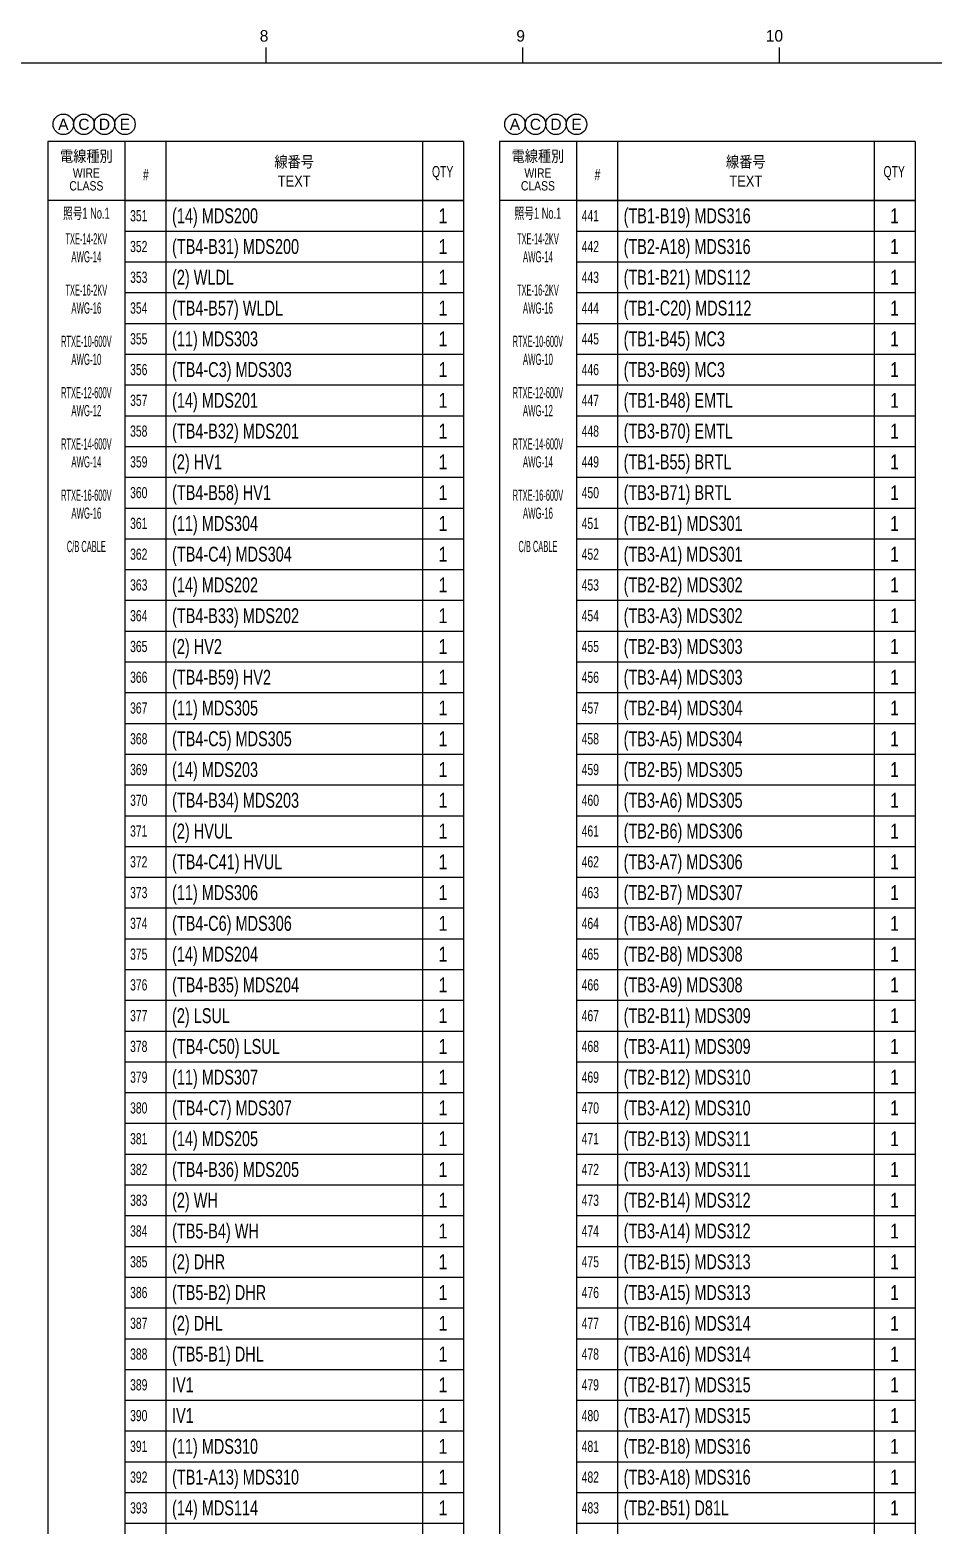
# Model space of a CAD drawing. Header units: millimetres. Extents: x 10 to 832, y 7 to 590.
# Drawn here: x 389.5 to 565.5, y 298.8 to 590.4 of the extents above; entities that cross this region are included whole.
import ezdxf
from ezdxf.enums import TextEntityAlignment as Align

# ---------------------------------------------------------------- set-up
doc = ezdxf.new("R2010")
doc.units = ezdxf.units.MM
for name, color, linetype in [('GR1_01', 7, 'Continuous'), ('GR1_02', 7, 'Continuous'), ('GR1_03', 7, 'Continuous'), ('QTY', 7, 'Continuous'), ('図面枠B6M', 7, 'Continuous'), ('訂正記号', 7, 'Continuous')]:
    doc.layers.add(name, color=color, linetype=linetype)
doc.styles.add('HG丸ｺﾞｼｯｸM-PRO', font='')
doc.styles.get('HG丸ｺﾞｼｯｸM-PRO').set_extended_font_data('HG丸ｺﾞｼｯｸM-PRO')

# ---------------------------------------------------------------- blocks, each defined once
blk = doc.blocks.new('BLKF023')
at = {"layer": '図面枠B6M', "color": 4, "linetype": 'Continuous', "lineweight": 13}
for p, q in [((435.5, 587), (435.5, 584)), ((485.5, 587), (485.5, 584)), ((535.5, 587), (535.5, 584))]:
    blk.add_line(p, q, dxfattribs=at)
at = {"layer": '図面枠B6M', "color": 2, "linetype": 'Continuous', "lineweight": 25}
blk.add_line((35.5, 584), (831.5, 584), dxfattribs=at)
at = {"layer": '図面枠B6M', "color": 4, "linetype": 'Continuous', "lineweight": 13, "style": 'HG丸ｺﾞｼｯｸM-PRO', "width": 1.003994}
for s, height, p in [('8', 2.25, (434.29, 587.45)), ('9', 2.25, (484.29, 587.45)), ('10', 2.255, (532.9, 587.45))]:
    blk.add_text(s, height=height, dxfattribs=at).set_placement(p, align=Align.BOTTOM_LEFT)
blk = doc.blocks.new('BLKF039')
at = {"layer": 'GR1_01', "color": 3, "linetype": 'Continuous', "lineweight": 13}
for p, q in [((393, 568.67), (393, 557.17)), ((393, 568.67), (393, 17.17)), ((474, 568.67), (393, 568.67)), ((408, 568.67), (408, 557.17)), ((416, 568.67), (416, 17.17)), ((466, 568.67), (466, 17.17)), ((474, 568.67), (474, 17.17)), ((474, 557.17), (393, 557.17)), ((408, 557.17), (408, 17.17)), ((408, 557.17), (474, 557.17)), ((408, 551.17), (474, 551.17)), ((408, 545.17), (474, 545.17)), ((408, 539.17), (474, 539.17)), ((408, 533.17), (474, 533.17)), ((408, 527.17), (474, 527.17)), ((408, 521.17), (474, 521.17)), ((408, 515.17), (474, 515.17)), ((408, 509.17), (474, 509.17)), ((408, 503.17), (474, 503.17)), ((408, 497.17), (474, 497.17)), ((408, 491.17), (474, 491.17)), ((408, 485.17), (474, 485.17)), ((408, 479.17), (474, 479.17)), ((408, 473.17), (474, 473.17)), ((408, 467.17), (474, 467.17)), ((408, 461.17), (474, 461.17)), ((408, 455.17), (474, 455.17)), ((408, 449.17), (474, 449.17)), ((408, 443.17), (474, 443.17)), ((408, 437.17), (474, 437.17)), ((408, 431.17), (474, 431.17)), ((408, 425.17), (474, 425.17)), ((408, 419.17), (474, 419.17)), ((408, 413.17), (474, 413.17)), ((408, 407.17), (474, 407.17)), ((408, 401.17), (474, 401.17)), ((408, 395.17), (474, 395.17)), ((408, 389.17), (474, 389.17)), ((408, 383.17), (474, 383.17)), ((408, 377.17), (474, 377.17)), ((408, 371.17), (474, 371.17)), ((408, 365.17), (474, 365.17)), ((408, 359.17), (474, 359.17)), ((408, 353.17), (474, 353.17)), ((408, 347.17), (474, 347.17)), ((408, 341.17), (474, 341.17)), ((408, 335.17), (474, 335.17)), ((408, 329.17), (474, 329.17)), ((408, 323.17), (474, 323.17)), ((408, 317.17), (474, 317.17)), ((408, 311.17), (474, 311.17)), ((408, 305.17), (474, 305.17)), ((408, 299.17), (474, 299.17))]:
    blk.add_line(p, q, dxfattribs=at)
at = {"layer": 'GR1_01', "color": 3, "linetype": 'Continuous', "lineweight": 13, "style": 'HG丸ｺﾞｼｯｸM-PRO'}
for s, height, width, p in [('電線種別', 2.182, 0.863284, (400.5, 565.8)), ('線番号', 2.182, 0.863284, (441, 564.7)), ('#', 2.18, 0.693196, (412.1, 562.18)), ('QTY', 2.182, 0.692704, (469.93, 562.78)), ('TEXT', 2.182, 0.863438, (441, 560.92))]:
    blk.add_text(s, height=height, dxfattribs=dict(at, width=width)).set_placement(p, align=Align.MIDDLE_CENTER)
for s, width, p in [('WIRE', 0.829808, (400.5, 561.05)), ('CLASS', 0.831675, (400.5, 558.55))]:
    blk.add_text(s, height=1.818, dxfattribs=dict(at, width=width)).set_placement(p, align=Align.BOTTOM_CENTER)
blk = doc.blocks.new('BLKF040')
at = {"layer": 'GR1_01', "color": 3, "linetype": 'Continuous', "lineweight": 13}
for p, q in [((481, 568.67), (481, 557.17)), ((481, 568.67), (481, 17.17)), ((562, 568.67), (481, 568.67)), ((496, 568.67), (496, 557.17)), ((504, 568.67), (504, 17.17)), ((554, 568.67), (554, 17.17)), ((562, 568.67), (562, 17.17)), ((562, 557.17), (481, 557.17)), ((496, 557.17), (496, 17.17)), ((496, 557.17), (562, 557.17)), ((496, 551.17), (562, 551.17)), ((496, 545.17), (562, 545.17)), ((496, 539.17), (562, 539.17)), ((496, 533.17), (562, 533.17)), ((496, 527.17), (562, 527.17)), ((496, 521.17), (562, 521.17)), ((496, 515.17), (562, 515.17)), ((496, 509.17), (562, 509.17)), ((496, 503.17), (562, 503.17)), ((496, 497.17), (562, 497.17)), ((496, 491.17), (562, 491.17)), ((496, 485.17), (562, 485.17)), ((496, 479.17), (562, 479.17)), ((496, 473.17), (562, 473.17)), ((496, 467.17), (562, 467.17)), ((496, 461.17), (562, 461.17)), ((496, 455.17), (562, 455.17)), ((496, 449.17), (562, 449.17)), ((496, 443.17), (562, 443.17)), ((496, 437.17), (562, 437.17)), ((496, 431.17), (562, 431.17)), ((496, 425.17), (562, 425.17)), ((496, 419.17), (562, 419.17)), ((496, 413.17), (562, 413.17)), ((496, 407.17), (562, 407.17)), ((496, 401.17), (562, 401.17)), ((496, 395.17), (562, 395.17)), ((496, 389.17), (562, 389.17)), ((496, 383.17), (562, 383.17)), ((496, 377.17), (562, 377.17)), ((496, 371.17), (562, 371.17)), ((496, 365.17), (562, 365.17)), ((496, 359.17), (562, 359.17)), ((496, 353.17), (562, 353.17)), ((496, 347.17), (562, 347.17)), ((496, 341.17), (562, 341.17)), ((496, 335.17), (562, 335.17)), ((496, 329.17), (562, 329.17)), ((496, 323.17), (562, 323.17)), ((496, 317.17), (562, 317.17)), ((496, 311.17), (562, 311.17)), ((496, 305.17), (562, 305.17)), ((496, 299.17), (562, 299.17))]:
    blk.add_line(p, q, dxfattribs=at)
at = {"layer": 'GR1_01', "color": 3, "linetype": 'Continuous', "lineweight": 13, "style": 'HG丸ｺﾞｼｯｸM-PRO'}
for s, height, width, p in [('電線種別', 2.182, 0.863284, (488.5, 565.8)), ('線番号', 2.182, 0.863284, (529, 564.7)), ('#', 2.18, 0.693196, (500.1, 562.18)), ('QTY', 2.182, 0.692704, (557.93, 562.78)), ('TEXT', 2.182, 0.863438, (529, 560.92))]:
    blk.add_text(s, height=height, dxfattribs=dict(at, width=width)).set_placement(p, align=Align.MIDDLE_CENTER)
for s, width, p in [('WIRE', 0.829808, (488.5, 561.05)), ('CLASS', 0.831675, (488.5, 558.55))]:
    blk.add_text(s, height=1.818, dxfattribs=dict(at, width=width)).set_placement(p, align=Align.BOTTOM_CENTER)
blk = doc.blocks.new('BLKF046')
at = {"layer": '訂正記号', "color": 4, "linetype": 'Continuous', "lineweight": 13}
blk.add_circle((396.02, 572), 2, dxfattribs=at)
at = {"layer": '訂正記号', "color": 4, "linetype": 'Continuous', "lineweight": 13, "style": 'HG丸ｺﾞｼｯｸM-PRO', "width": 1.042301}
blk.add_text('A', height=2.18, dxfattribs=at).set_placement((396.02, 572), align=Align.MIDDLE_CENTER)
blk = doc.blocks.new('BLKF047')
at = {"layer": '訂正記号', "color": 4, "linetype": 'Continuous', "lineweight": 13}
blk.add_circle((484.02, 572), 2, dxfattribs=at)
at = {"layer": '訂正記号', "color": 4, "linetype": 'Continuous', "lineweight": 13, "style": 'HG丸ｺﾞｼｯｸM-PRO', "width": 1.042301}
blk.add_text('A', height=2.18, dxfattribs=at).set_placement((484.02, 572), align=Align.MIDDLE_CENTER)
blk = doc.blocks.new('BLKF058')
at = {"layer": '訂正記号', "color": 4, "linetype": 'Continuous', "lineweight": 13}
blk.add_circle((400.02, 572), 2, dxfattribs=at)
at = {"layer": '訂正記号', "color": 4, "linetype": 'Continuous', "lineweight": 13, "style": 'HG丸ｺﾞｼｯｸM-PRO', "width": 1.042931}
blk.add_text('C', height=2.18, dxfattribs=at).set_placement((400.02, 572), align=Align.MIDDLE_CENTER)
blk = doc.blocks.new('BLKF059')
at = {"layer": '訂正記号', "color": 4, "linetype": 'Continuous', "lineweight": 13}
blk.add_circle((488.02, 572), 2, dxfattribs=at)
at = {"layer": '訂正記号', "color": 4, "linetype": 'Continuous', "lineweight": 13, "style": 'HG丸ｺﾞｼｯｸM-PRO', "width": 1.042931}
blk.add_text('C', height=2.18, dxfattribs=at).set_placement((488.02, 572), align=Align.MIDDLE_CENTER)
blk = doc.blocks.new('BLKF066')
at = {"layer": '訂正記号', "color": 4, "linetype": 'Continuous', "lineweight": 13}
blk.add_circle((492.02, 572), 2, dxfattribs=at)
at = {"layer": '訂正記号', "color": 4, "linetype": 'Continuous', "lineweight": 13, "style": 'HG丸ｺﾞｼｯｸM-PRO', "width": 1.042833}
blk.add_text('D', height=2.18, dxfattribs=at).set_placement((492.02, 572), align=Align.MIDDLE_CENTER)
blk = doc.blocks.new('BLKF067')
at = {"layer": '訂正記号', "color": 4, "linetype": 'Continuous', "lineweight": 13}
blk.add_circle((404.02, 572), 2, dxfattribs=at)
at = {"layer": '訂正記号', "color": 4, "linetype": 'Continuous', "lineweight": 13, "style": 'HG丸ｺﾞｼｯｸM-PRO', "width": 1.042833}
blk.add_text('D', height=2.18, dxfattribs=at).set_placement((404.02, 572), align=Align.MIDDLE_CENTER)
blk = doc.blocks.new('BLKF089')
at = {"layer": '訂正記号', "color": 4, "linetype": 'Continuous', "lineweight": 13}
blk.add_circle((408.02, 572), 2, dxfattribs=at)
at = {"layer": '訂正記号', "color": 4, "linetype": 'Continuous', "lineweight": 13, "style": 'HG丸ｺﾞｼｯｸM-PRO', "width": 1.04259}
blk.add_text('E', height=2.18, dxfattribs=at).set_placement((408.02, 572), align=Align.MIDDLE_CENTER)
blk = doc.blocks.new('BLKF090')
at = {"layer": '訂正記号', "color": 4, "linetype": 'Continuous', "lineweight": 13}
blk.add_circle((496.02, 572), 2, dxfattribs=at)
at = {"layer": '訂正記号', "color": 4, "linetype": 'Continuous', "lineweight": 13, "style": 'HG丸ｺﾞｼｯｸM-PRO', "width": 1.04259}
blk.add_text('E', height=2.18, dxfattribs=at).set_placement((496.02, 572), align=Align.MIDDLE_CENTER)

msp = doc.modelspace()

# ---------------------------------------------------------------- block references
at = {"layer": 'GR1_01', "color": 3, "linetype": 'Continuous', "lineweight": 13}
for name in ['BLKF039', 'BLKF040']:
    msp.add_blockref(name, (0, 0), dxfattribs=at)
at = {"layer": '図面枠B6M', "color": 4, "linetype": 'Continuous', "lineweight": 13}
msp.add_blockref('BLKF023', (0, 0), dxfattribs=at)
at = {"layer": '訂正記号', "color": 4, "linetype": 'Continuous', "lineweight": 13}
for name in ['BLKF046', 'BLKF058', 'BLKF067', 'BLKF089', 'BLKF047', 'BLKF059', 'BLKF066', 'BLKF090']:
    msp.add_blockref(name, (0, 0), dxfattribs=at)

# ---------------------------------------------------------------- texts
at = {"layer": 'GR1_02', "color": 3, "linetype": 'Continuous', "lineweight": 35, "style": 'HG丸ｺﾞｼｯｸM-PRO'}
for s, height, width, p in [('照号1 No.1', 2.182, 0.618598, (400.5, 554.67)), ('照号1 No.1', 2.182, 0.618598, (488.5, 554.67)), ('TXE-14-2KV', 2.182, 0.415658, (400.5, 549.67)), ('TXE-14-2KV', 2.182, 0.415658, (488.5, 549.67)), ('AWG-14', 2.182, 0.522521, (400.5, 546.17)), ('AWG-14', 2.182, 0.522521, (488.5, 546.17)), ('TXE-16-2KV', 2.182, 0.415658, (400.5, 539.67)), ('TXE-16-2KV', 2.182, 0.415658, (488.5, 539.67)), ('AWG-16', 2.182, 0.522521, (400.5, 536.17)), ('AWG-16', 2.182, 0.522521, (488.5, 536.17)), ('RTXE-10-600V', 2.1818, 0.41606, (400.5, 529.67)), ('RTXE-10-600V', 2.1818, 0.41606, (488.5, 529.67)), ('AWG-10', 2.182, 0.522521, (400.5, 526.17)), ('AWG-10', 2.182, 0.522521, (488.5, 526.17)), ('RTXE-12-600V', 2.1818, 0.41606, (400.5, 519.67)), ('RTXE-12-600V', 2.1818, 0.41606, (488.5, 519.67)), ('AWG-12', 2.182, 0.522521, (400.5, 516.17)), ('AWG-12', 2.182, 0.522521, (488.5, 516.17)), ('RTXE-14-600V', 2.1818, 0.41606, (400.5, 509.67)), ('RTXE-14-600V', 2.1818, 0.41606, (488.5, 509.67)), ('AWG-14', 2.182, 0.522521, (400.5, 506.17)), ('AWG-14', 2.182, 0.522521, (488.5, 506.17)), ('RTXE-16-600V', 2.1818, 0.41606, (400.5, 499.67)), ('RTXE-16-600V', 2.1818, 0.41606, (488.5, 499.67)), ('AWG-16', 2.182, 0.522521, (400.5, 496.17)), ('AWG-16', 2.182, 0.522521, (488.5, 496.17)), ('C/B CABLE', 2.182, 0.416781, (400.5, 489.67)), ('C/B CABLE', 2.182, 0.416781, (488.5, 489.67))]:
    msp.add_text(s, height=height, dxfattribs=dict(at, width=width)).set_placement(p, align=Align.MIDDLE_CENTER)
at = {"layer": 'GR1_02', "color": 3, "linetype": 'Continuous', "lineweight": 9, "style": 'HG丸ｺﾞｼｯｸM-PRO', "width": 0.784542}
for p in [(470, 554.17), (558, 554.17), (470, 548.17), (558, 548.17), (470, 542.17), (558, 542.17), (470, 536.17), (558, 536.17), (470, 530.17), (558, 530.17), (470, 524.17), (558, 524.17), (470, 518.17), (558, 518.17), (470, 512.17), (558, 512.17), (470, 506.17), (558, 506.17), (470, 500.17), (558, 500.17), (470, 494.17), (558, 494.17), (470, 488.17), (558, 488.17), (470, 482.17), (558, 482.17), (470, 476.17), (558, 476.17), (470, 470.17), (558, 470.17), (470, 464.17), (558, 464.17), (470, 458.17), (558, 458.17), (470, 452.17), (558, 452.17), (470, 446.17), (558, 446.17), (470, 440.17), (558, 440.17), (470, 434.17), (558, 434.17), (470, 428.17), (558, 428.17), (470, 422.17), (558, 422.17), (470, 416.17), (558, 416.17), (470, 410.17), (558, 410.17), (470, 404.17), (558, 404.17), (470, 398.17), (558, 398.17), (470, 392.17), (558, 392.17), (470, 386.17), (558, 386.17), (470, 380.17), (558, 380.17), (470, 374.17), (558, 374.17), (470, 368.17), (558, 368.17), (470, 362.17), (558, 362.17), (470, 356.17), (558, 356.17), (470, 350.17), (558, 350.17), (470, 344.17), (558, 344.17), (470, 338.17), (558, 338.17), (470, 332.17), (558, 332.17), (470, 326.17), (558, 326.17), (470, 320.17), (558, 320.17), (470, 314.17), (558, 314.17), (470, 308.17), (558, 308.17), (470, 302.17), (558, 302.17)]:
    msp.add_text('1', height=2.91, dxfattribs=at).set_placement(p, align=Align.MIDDLE_CENTER)
at = {"layer": 'GR1_03', "color": 3, "linetype": 'Continuous', "lineweight": 9, "style": 'HG丸ｺﾞｼｯｸM-PRO', "width": 0.691275}
for s, p in [('351', (409.03, 554.17)), ('441', (497.03, 554.17)), ('352', (409.03, 548.17)), ('442', (497.03, 548.17)), ('353', (409.03, 542.17)), ('443', (497.03, 542.17)), ('354', (409.03, 536.17)), ('444', (497.03, 536.17)), ('355', (409.03, 530.17)), ('445', (497.03, 530.17)), ('356', (409.03, 524.17)), ('446', (497.03, 524.17)), ('357', (409.03, 518.17)), ('447', (497.03, 518.17)), ('358', (409.03, 512.17)), ('448', (497.03, 512.17)), ('359', (409.03, 506.17)), ('449', (497.03, 506.17)), ('360', (409.03, 500.17)), ('450', (497.03, 500.17)), ('361', (409.03, 494.17)), ('451', (497.03, 494.17)), ('362', (409.03, 488.17)), ('452', (497.03, 488.17)), ('363', (409.03, 482.17)), ('453', (497.03, 482.17)), ('364', (409.03, 476.17)), ('454', (497.03, 476.17)), ('365', (409.03, 470.17)), ('455', (497.03, 470.17)), ('366', (409.03, 464.17)), ('456', (497.03, 464.17)), ('367', (409.03, 458.17)), ('457', (497.03, 458.17)), ('368', (409.03, 452.17)), ('458', (497.03, 452.17)), ('369', (409.03, 446.17)), ('459', (497.03, 446.17)), ('370', (409.03, 440.17)), ('460', (497.03, 440.17)), ('371', (409.03, 434.17)), ('461', (497.03, 434.17)), ('372', (409.03, 428.17)), ('462', (497.03, 428.17)), ('373', (409.03, 422.17)), ('463', (497.03, 422.17)), ('374', (409.03, 416.17)), ('464', (497.03, 416.17)), ('375', (409.03, 410.17)), ('465', (497.03, 410.17)), ('376', (409.03, 404.17)), ('466', (497.03, 404.17)), ('377', (409.03, 398.17)), ('467', (497.03, 398.17)), ('378', (409.03, 392.17)), ('468', (497.03, 392.17)), ('379', (409.03, 386.17)), ('469', (497.03, 386.17)), ('380', (409.03, 380.17)), ('470', (497.03, 380.17)), ('381', (409.03, 374.17)), ('471', (497.03, 374.17)), ('382', (409.03, 368.17)), ('472', (497.03, 368.17)), ('383', (409.03, 362.17)), ('473', (497.03, 362.17)), ('384', (409.03, 356.17)), ('474', (497.03, 356.17)), ('385', (409.03, 350.17)), ('475', (497.03, 350.17)), ('386', (409.03, 344.17)), ('476', (497.03, 344.17)), ('387', (409.03, 338.17)), ('477', (497.03, 338.17)), ('388', (409.03, 332.17)), ('478', (497.03, 332.17)), ('389', (409.03, 326.17)), ('479', (497.03, 326.17)), ('390', (409.03, 320.17)), ('480', (497.03, 320.17)), ('391', (409.03, 314.17)), ('481', (497.03, 314.17)), ('392', (409.03, 308.17)), ('482', (497.03, 308.17)), ('393', (409.03, 302.17)), ('483', (497.03, 302.17))]:
    msp.add_text(s, height=2.182, dxfattribs=at).set_placement(p, align=Align.MIDDLE_LEFT)
at = {"layer": 'QTY', "color": 7, "linetype": 'Continuous', "lineweight": 35, "style": 'HG丸ｺﾞｼｯｸM-PRO'}
for s, height, width, p in [('(14) MDS200', 2.9091, 0.724357, (417.2, 554.17)), ('(TB1-B19) MDS316', 2.9091, 0.724741, (505.2, 554.17)), ('(TB4-B31) MDS200', 2.9091, 0.724741, (417.2, 548.17)), ('(TB2-A18) MDS316', 2.9091, 0.72441, (505.2, 548.17)), ('(2) WLDL', 2.909, 0.724333, (417.2, 542.17)), ('(TB1-B21) MDS112', 2.9091, 0.724741, (505.2, 542.17)), ('(TB4-B57) WLDL', 2.9091, 0.724782, (417.2, 536.17)), ('(TB1-C20) MDS112', 2.9091, 0.724539, (505.2, 536.17)), ('(11) MDS303', 2.9091, 0.724357, (417.2, 530.17)), ('(TB1-B45) MC3', 2.9091, 0.724886, (505.2, 530.17)), ('(TB4-C3) MDS303', 2.9091, 0.724564, (417.2, 524.17)), ('(TB3-B69) MC3', 2.9091, 0.724886, (505.2, 524.17)), ('(14) MDS201', 2.9091, 0.724357, (417.2, 518.17)), ('(TB1-B48) EMTL', 2.9091, 0.724894, (505.2, 518.17)), ('(TB4-B32) MDS201', 2.9091, 0.724741, (417.2, 512.17)), ('(TB3-B70) EMTL', 2.9091, 0.724894, (505.2, 512.17)), ('(2) HV1', 2.909, 0.724873, (417.2, 506.17)), ('(TB1-B55) BRTL', 2.9091, 0.725178, (505.2, 506.17)), ('(TB4-B58) HV1', 2.9091, 0.725088, (417.2, 500.17)), ('(TB3-B71) BRTL', 2.9091, 0.725178, (505.2, 500.17)), ('(11) MDS304', 2.9091, 0.724357, (417.2, 494.17)), ('(TB2-B1) MDS301', 2.9091, 0.724782, (505.2, 494.17)), ('(TB4-C4) MDS304', 2.9091, 0.724564, (417.2, 488.17)), ('(TB3-A1) MDS301', 2.9091, 0.724426, (505.2, 488.17)), ('(14) MDS202', 2.9091, 0.724357, (417.2, 482.17)), ('(TB2-B2) MDS302', 2.9091, 0.724782, (505.2, 482.17)), ('(TB4-B33) MDS202', 2.9091, 0.724741, (417.2, 476.17)), ('(TB3-A3) MDS302', 2.9091, 0.724426, (505.2, 476.17)), ('(2) HV2', 2.909, 0.724873, (417.2, 470.17)), ('(TB2-B3) MDS303', 2.9091, 0.724782, (505.2, 470.17)), ('(TB4-B59) HV2', 2.9091, 0.725088, (417.2, 464.17)), ('(TB3-A4) MDS303', 2.9091, 0.724426, (505.2, 464.17)), ('(11) MDS305', 2.9091, 0.724357, (417.2, 458.17)), ('(TB2-B4) MDS304', 2.9091, 0.724782, (505.2, 458.17)), ('(TB4-C5) MDS305', 2.9091, 0.724564, (417.2, 452.17)), ('(TB3-A5) MDS304', 2.9091, 0.724426, (505.2, 452.17)), ('(14) MDS203', 2.9091, 0.724357, (417.2, 446.17)), ('(TB2-B5) MDS305', 2.9091, 0.724782, (505.2, 446.17)), ('(TB4-B34) MDS203', 2.9091, 0.724741, (417.2, 440.17)), ('(TB3-A6) MDS305', 2.9091, 0.724426, (505.2, 440.17)), ('(2) HVUL', 2.909, 0.725193, (417.2, 434.17)), ('(TB2-B6) MDS306', 2.9091, 0.724782, (505.2, 434.17)), ('(TB4-C41) HVUL', 2.9091, 0.725004, (417.2, 428.17)), ('(TB3-A7) MDS306', 2.9091, 0.724426, (505.2, 428.17)), ('(11) MDS306', 2.9091, 0.724357, (417.2, 422.17)), ('(TB2-B7) MDS307', 2.9091, 0.724782, (505.2, 422.17)), ('(TB4-C6) MDS306', 2.9091, 0.724564, (417.2, 416.17)), ('(TB3-A8) MDS307', 2.9091, 0.724426, (505.2, 416.17)), ('(14) MDS204', 2.9091, 0.724357, (417.2, 410.17)), ('(TB2-B8) MDS308', 2.9091, 0.724782, (505.2, 410.17)), ('(TB4-B35) MDS204', 2.9091, 0.724741, (417.2, 404.17)), ('(TB3-A9) MDS308', 2.9091, 0.724426, (505.2, 404.17)), ('(2) LSUL', 2.909, 0.724944, (417.2, 398.17)), ('(TB2-B11) MDS309', 2.9091, 0.724741, (505.2, 398.17)), ('(TB4-C50) LSUL', 2.9091, 0.724868, (417.2, 392.17)), ('(TB3-A11) MDS309', 2.9091, 0.72441, (505.2, 392.17)), ('(11) MDS307', 2.9091, 0.724357, (417.2, 386.17)), ('(TB2-B12) MDS310', 2.9091, 0.724741, (505.2, 386.17)), ('(TB4-C7) MDS307', 2.9091, 0.724564, (417.2, 380.17)), ('(TB3-A12) MDS310', 2.9091, 0.72441, (505.2, 380.17)), ('(14) MDS205', 2.9091, 0.724357, (417.2, 374.17)), ('(TB2-B13) MDS311', 2.9091, 0.724741, (505.2, 374.17)), ('(TB4-B36) MDS205', 2.9091, 0.724741, (417.2, 368.17)), ('(TB3-A13) MDS311', 2.9091, 0.72441, (505.2, 368.17)), ('(2) WH', 2.909, 0.72487, (417.2, 362.17)), ('(TB2-B14) MDS312', 2.9091, 0.724741, (505.2, 362.17)), ('(TB5-B4) WH', 2.9091, 0.725199, (417.2, 356.17)), ('(TB3-A14) MDS312', 2.9091, 0.72441, (505.2, 356.17)), ('(2) DHR', 2.909, 0.725053, (417.2, 350.17)), ('(TB2-B15) MDS313', 2.9091, 0.724741, (505.2, 350.17)), ('(TB5-B2) DHR', 2.9091, 0.725274, (417.2, 344.17)), ('(TB3-A15) MDS313', 2.9091, 0.72441, (505.2, 344.17)), ('(2) DHL', 2.909, 0.724767, (417.2, 338.17)), ('(TB2-B16) MDS314', 2.9091, 0.724741, (505.2, 338.17)), ('(TB5-B1) DHL', 2.9091, 0.725122, (417.2, 332.17)), ('(TB3-A16) MDS314', 2.9091, 0.72441, (505.2, 332.17)), ('IV1', 2.909, 0.724141, (417.2, 326.17)), ('(TB2-B17) MDS315', 2.9091, 0.724741, (505.2, 326.17)), ('IV1', 2.909, 0.724141, (417.2, 320.17)), ('(TB3-A17) MDS315', 2.9091, 0.72441, (505.2, 320.17)), ('(11) MDS310', 2.9091, 0.724357, (417.2, 314.17)), ('(TB2-B18) MDS316', 2.9091, 0.724741, (505.2, 314.17)), ('(TB1-A13) MDS310', 2.9091, 0.72441, (417.2, 308.17)), ('(TB3-A18) MDS316', 2.9091, 0.72441, (505.2, 308.17)), ('(14) MDS114', 2.9091, 0.724357, (417.2, 302.17)), ('(TB2-B51) D81L', 2.9091, 0.724765, (505.2, 302.17))]:
    msp.add_text(s, height=height, dxfattribs=dict(at, width=width)).set_placement(p, align=Align.MIDDLE_LEFT)

doc.saveas('drawing.dxf')
